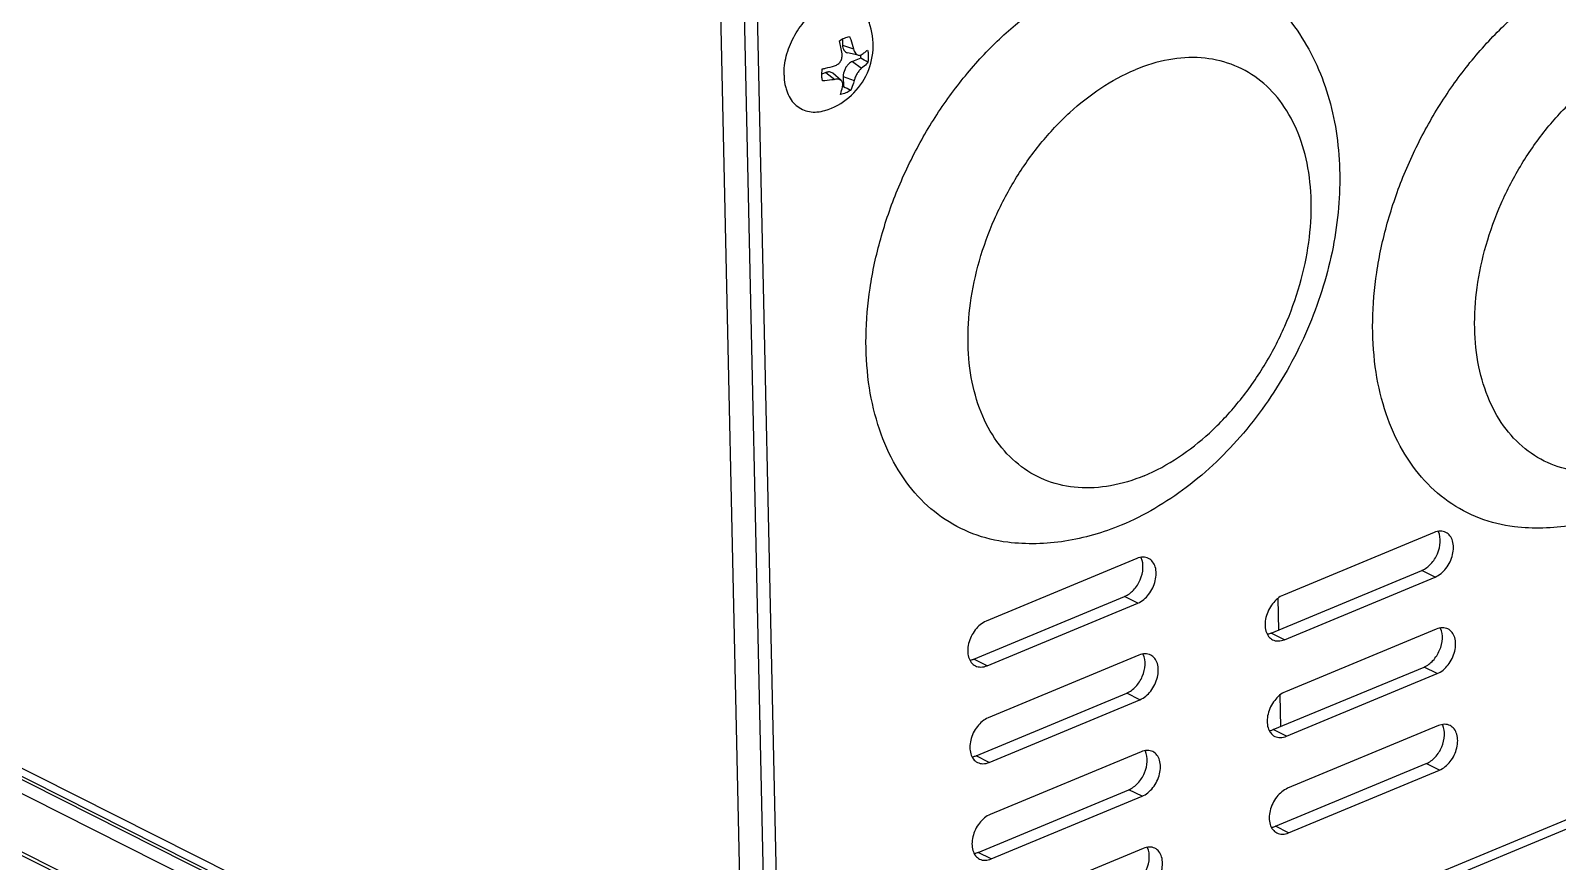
# Model space of a CAD drawing. Header units: millimetres. Extents: x -1493 to -686, y 1310 to 1867.
# Drawn here: x -797.4 to -742.5, y 1693.4 to 1723.3 of the extents above; entities that cross this region are included whole.
import ezdxf

# ---------------------------------------------------------------- set-up
doc = ezdxf.new("R2010")
doc.units = ezdxf.units.MM
doc.layers.get('0').update_dxf_attribs({"linetype": 'CONTINUOUS'})

msp = doc.modelspace()

# ---------------------------------------------------------------- linework, layer by layer
at = {"color": 7, "linetype": 'Continuous'}
for p, q in [((-772.635, 1727.134), (-771.687, 1683.765)), ((-771.78, 1727.017), (-770.836, 1683.861)), ((-771.306, 1726.778), (-770.363, 1683.622)), ((-771.094, 1683.052), (-851.349, 1723.472)), ((-851.195, 1723.703), (-771.685, 1683.658)), ((-768.184, 1722.951), (-768.179, 1722.734)), ((-768.179, 1722.734), (-767.784, 1722.596)), ((-767.613, 1722.367), (-767.996, 1722.456)), ((-767.526, 1722.267), (-767.824, 1722.143)), ((-767.824, 1722.143), (-767.494, 1721.899)), ((-768.783, 1721.745), (-768.923, 1721.686)), ((-768.783, 1721.745), (-768.452, 1721.501)), ((-768.227, 1721.461), (-768.53, 1721.719)), ((-768.154, 1721.601), (-767.759, 1721.463)), ((-768.154, 1721.601), (-768.147, 1721.248)), ((-841.782, 1718.548), (-770.72, 1682.758)), ((-842.016, 1718.166), (-770.954, 1682.376)), ((-841.969, 1716.045), (-770.907, 1680.255)), ((-841.878, 1715.871), (-770.816, 1680.081)), ((-746.907, 1705.222), (-752.327, 1702.97)), ((-757.597, 1704.285), (-763.017, 1702.033)), ((-752.766, 1701.607), (-747.346, 1703.858)), ((-746.872, 1703.619), (-747.346, 1703.858)), ((-752.292, 1701.368), (-746.872, 1703.619)), ((-763.456, 1700.67), (-758.036, 1702.921)), ((-762.982, 1700.431), (-757.562, 1702.682)), ((-757.562, 1702.682), (-758.036, 1702.921)), ((-752.531, 1702.847), (-752.508, 1701.714)), ((-752.292, 1701.368), (-752.766, 1701.607)), ((-746.831, 1701.75), (-752.251, 1699.499)), ((-762.982, 1700.431), (-763.456, 1700.67)), ((-757.521, 1700.813), (-762.941, 1698.562)), ((-752.69, 1698.135), (-747.27, 1700.386)), ((-746.796, 1700.148), (-747.27, 1700.386)), ((-752.216, 1697.896), (-746.796, 1700.148)), ((-763.38, 1697.198), (-757.96, 1699.449)), ((-757.486, 1699.211), (-757.96, 1699.449)), ((-752.459, 1699.373), (-752.436, 1698.241)), ((-766.062, 1684.977), (-732.639, 1698.86)), ((-762.906, 1696.959), (-757.486, 1699.211)), ((-766.26, 1684.551), (-732.836, 1698.433)), ((-746.755, 1698.278), (-752.175, 1696.027)), ((-752.216, 1697.896), (-752.69, 1698.135)), ((-762.906, 1696.959), (-763.38, 1697.198)), ((-757.445, 1697.341), (-762.865, 1695.09)), ((-752.614, 1694.663), (-747.194, 1696.915)), ((-752.14, 1694.425), (-746.72, 1696.676)), ((-746.72, 1696.676), (-747.194, 1696.915)), ((-763.304, 1693.726), (-757.884, 1695.978)), ((-757.41, 1695.739), (-757.884, 1695.978)), ((-762.83, 1693.488), (-757.41, 1695.739)), ((-752.14, 1694.425), (-752.614, 1694.663)), ((-757.369, 1693.87), (-762.789, 1691.618)), ((-762.83, 1693.488), (-763.304, 1693.726))]:
    msp.add_line(p, q, dxfattribs=at)
for centre, radius, start, end in [((-769.516, 1722.719), 2.438, 286.8289, 19.7073), ((-773.267, 1721.608), 5.135, 9.1498, 14.3979), ((-768.731, 1722.416), 1.214, 352.9306, 358.3172), ((-798.43, 1668.305), 62.185, 59.92743, 60.20019), ((-768.683, 1722.096), 1.004, 299.8125, 302.2868), ((-744.611, 1767.097), 51.537, 242.8269, 243.1569), ((-747.268, 1704.998), 0.571, 25.2556, 27.7151), ((-757.958, 1704.061), 0.571, 25.2556, 27.7151), ((-747.192, 1701.526), 0.571, 25.2556, 27.7151), ((-757.882, 1700.589), 0.571, 25.2556, 27.7151), ((-747.116, 1698.055), 0.571, 25.2556, 27.7151), ((-757.806, 1697.118), 0.571, 25.2556, 27.7151), ((-757.73, 1693.646), 0.571, 25.2556, 27.7151)]:
    msp.add_arc(centre, radius, start, end, dxfattribs=at)
for points, knots in [([(-744.021, 1705.428), (-744.448, 1705.48), (-745.288, 1705.682), (-746.435, 1706.294), (-747.411, 1707.187), (-748.186, 1708.328), (-748.742, 1709.68), (-749.068, 1711.203), (-749.155, 1712.855), (-749.005, 1714.59), (-748.621, 1716.359), (-748.014, 1718.113), (-747.203, 1719.804), (-746.21, 1721.383), (-745.061, 1722.806), (-743.415, 1724.397), (-741.978, 1725.324), (-740.975, 1725.741)], [0, 0, 0, 0, 0.049798, 0.098917, 0.149006, 0.201516, 0.257458, 0.317319, 0.38109, 0.448356, 0.518393, 0.590256, 0.662871, 0.73511, 0.805873, 0.874161, 1, 1, 1, 1]), ([(-762.239, 1704.868), (-762.666, 1704.919), (-763.506, 1705.122), (-764.653, 1705.733), (-765.63, 1706.626), (-766.405, 1707.767), (-766.961, 1709.119), (-767.286, 1710.643), (-767.374, 1712.294), (-767.223, 1714.029), (-766.839, 1715.798), (-766.233, 1717.552), (-765.422, 1719.243), (-764.428, 1720.822), (-763.28, 1722.246), (-761.633, 1723.836), (-760.197, 1724.763), (-759.193, 1725.18)], [0, 0, 0, 0, 0.049798, 0.098917, 0.149006, 0.201516, 0.257458, 0.317319, 0.38109, 0.448356, 0.518393, 0.590256, 0.662871, 0.73511, 0.805873, 0.874161, 1, 1, 1, 1]), ([(-770.283, 1721.652), (-770.288, 1721.881), (-770.241, 1722.234), (-770.095, 1722.684), (-769.892, 1723.126), (-769.615, 1723.525), (-769.28, 1723.851), (-769.014, 1724.047), (-768.739, 1724.189), (-768.46, 1724.275), (-768.188, 1724.3), (-767.93, 1724.262), (-767.695, 1724.163), (-767.493, 1724.004), (-767.33, 1723.793), (-767.253, 1723.628), (-767.221, 1723.541)], [0, 0, 0, 0, 0.137979, 0.210802, 0.284594, 0.429947, 0.499478, 0.56557, 0.627648, 0.68556, 0.739684, 0.79099, 0.840979, 0.89143, 0.944021, 1, 1, 1, 1]), ([(-752.538, 1724.13), (-752.246, 1723.822), (-751.715, 1723.149), (-751.094, 1722.014), (-750.648, 1720.778), (-750.282, 1719.011), (-750.261, 1716.665), (-750.861, 1713.851), (-752.022, 1711.16), (-753.671, 1708.753), (-755.717, 1706.781), (-757.327, 1705.828), (-758.161, 1705.482)], [0, 0, 0, 0, 0.057223, 0.115068, 0.173837, 0.233814, 0.35781, 0.487126, 0.619334, 0.750818, 0.878255, 1, 1, 1, 1]), ([(-768.293, 1722.885), (-768.236, 1722.925), (-768.118, 1722.991), (-767.988, 1723.029), (-767.924, 1723.038)], [0, 0, 0, 0, 0.521927, 1, 1, 1, 1]), ([(-767.924, 1723.038), (-767.91, 1723.002), (-767.856, 1722.857), (-767.811, 1722.709), (-767.784, 1722.596)], [0, 0, 0, 0, 0.252939, 1, 1, 1, 1]), ([(-768.463, 1721.989), (-768.42, 1722.002), (-768.336, 1722.044), (-768.243, 1722.15), (-768.192, 1722.283), (-768.19, 1722.379), (-768.197, 1722.425)], [0, 0, 0, 0, 0.242307, 0.493465, 0.748451, 1, 1, 1, 1]), ([(-768.179, 1722.734), (-768.178, 1722.701), (-768.17, 1722.636), (-768.133, 1722.55), (-768.074, 1722.486), (-768.022, 1722.462), (-767.996, 1722.456)], [0, 0, 0, 0, 0.28419, 0.539945, 0.773579, 1, 1, 1, 1]), ([(-767.784, 1722.596), (-767.777, 1722.568), (-767.76, 1722.514), (-767.722, 1722.444), (-767.673, 1722.392), (-767.633, 1722.372), (-767.613, 1722.367)], [0, 0, 0, 0, 0.295901, 0.563178, 0.79632, 1, 1, 1, 1]), ([(-767.613, 1722.367), (-767.595, 1722.363), (-767.556, 1722.362), (-767.521, 1722.377), (-767.505, 1722.387)], [0, 0, 0, 0, 0.488928, 1, 1, 1, 1]), ([(-767.505, 1722.387), (-767.463, 1722.414), (-767.384, 1722.466), (-767.311, 1722.525), (-767.279, 1722.556)], [0, 0, 0, 0, 0.527587, 1, 1, 1, 1]), ([(-767.279, 1722.556), (-767.275, 1722.539), (-767.261, 1722.47), (-767.254, 1722.399), (-767.253, 1722.346)], [0, 0, 0, 0, 0.242384, 1, 1, 1, 1]), ([(-767.253, 1722.346), (-767.253, 1722.327), (-767.253, 1722.252), (-767.26, 1722.176), (-767.269, 1722.119)], [0, 0, 0, 0, 0.244008, 1, 1, 1, 1]), ([(-739.119, 1707.819), (-739.506, 1707.658), (-740.287, 1707.418), (-741.474, 1707.341), (-742.586, 1707.572), (-743.568, 1708.107), (-744.374, 1708.919), (-744.972, 1709.966), (-745.347, 1711.203), (-745.488, 1712.582), (-745.394, 1714.054), (-745.069, 1715.563), (-744.527, 1717.055), (-743.787, 1718.473), (-742.877, 1719.766), (-741.526, 1721.211), (-740.302, 1722.051), (-739.438, 1722.409)], [0, 0, 0, 0, 0.057933, 0.111683, 0.162559, 0.212556, 0.263903, 0.318474, 0.377399, 0.440991, 0.50886, 0.580085, 0.653392, 0.727301, 0.800279, 0.870878, 1, 1, 1, 1]), ([(-768.922, 1721.653), (-768.923, 1721.671), (-768.923, 1721.747), (-768.915, 1721.823), (-768.907, 1721.879)], [0, 0, 0, 0, 0.244008, 1, 1, 1, 1]), ([(-768.907, 1721.879), (-768.869, 1721.887), (-768.72, 1721.92), (-768.572, 1721.958), (-768.463, 1721.989)], [0, 0, 0, 0, 0.254738, 1, 1, 1, 1]), ([(-767.824, 1722.143), (-767.872, 1722.123), (-767.951, 1722.069), (-768.042, 1721.964), (-768.126, 1721.815), (-768.156, 1721.685), (-768.154, 1721.601)], [0, 0, 0, 0, 0.231678, 0.423241, 0.621518, 1, 1, 1, 1]), ([(-767.494, 1721.899), (-767.524, 1721.876), (-767.583, 1721.816), (-767.659, 1721.709), (-767.721, 1721.589), (-767.75, 1721.505), (-767.759, 1721.463)], [0, 0, 0, 0, 0.220813, 0.483548, 0.755114, 1, 1, 1, 1]), ([(-767.269, 1722.119), (-767.285, 1722.099), (-767.352, 1722.019), (-767.431, 1721.947), (-767.494, 1721.899)], [0, 0, 0, 0, 0.239707, 1, 1, 1, 1]), ([(-757.337, 1707.258), (-757.725, 1707.097), (-758.505, 1706.857), (-759.693, 1706.78), (-760.804, 1707.011), (-761.787, 1707.546), (-762.593, 1708.358), (-763.191, 1709.405), (-763.565, 1710.642), (-763.706, 1712.021), (-763.612, 1713.493), (-763.288, 1715.002), (-762.746, 1716.494), (-762.006, 1717.912), (-761.095, 1719.205), (-759.745, 1720.65), (-758.52, 1721.49), (-757.656, 1721.849)], [0, 0, 0, 0, 0.057933, 0.111683, 0.162559, 0.212556, 0.263903, 0.318474, 0.377399, 0.440991, 0.50886, 0.580085, 0.653392, 0.727301, 0.800279, 0.870878, 1, 1, 1, 1]), ([(-757.337, 1707.258), (-756.473, 1707.617), (-755.249, 1708.457), (-753.898, 1709.901), (-752.988, 1711.194), (-752.248, 1712.613), (-751.706, 1714.104), (-751.381, 1715.614), (-751.287, 1717.085), (-751.429, 1718.465), (-751.803, 1719.701), (-752.401, 1720.749), (-753.207, 1721.561), (-754.19, 1722.096), (-755.301, 1722.327), (-756.489, 1722.25), (-757.269, 1722.01), (-757.656, 1721.849)], [0, 0, 0, 0, 0.129122, 0.199721, 0.272699, 0.346608, 0.419915, 0.49114, 0.559009, 0.622601, 0.681526, 0.736097, 0.787444, 0.837441, 0.888317, 0.942067, 1, 1, 1, 1]), ([(-770.283, 1721.652), (-770.28, 1721.541), (-770.264, 1721.376), (-770.214, 1721.167), (-770.149, 1720.978), (-770.038, 1720.765), (-769.854, 1720.558), (-769.629, 1720.411), (-769.371, 1720.33), (-769.091, 1720.32), (-768.904, 1720.357), (-768.81, 1720.385)], [0, 0, 0, 0, 0.145154, 0.214061, 0.280473, 0.40614, 0.524327, 0.638541, 0.753197, 0.872602, 1, 1, 1, 1]), ([(-768.897, 1721.443), (-768.901, 1721.459), (-768.915, 1721.529), (-768.921, 1721.599), (-768.922, 1721.653)], [0, 0, 0, 0, 0.242384, 1, 1, 1, 1]), ([(-768.452, 1721.501), (-768.488, 1721.494), (-768.635, 1721.467), (-768.784, 1721.451), (-768.897, 1721.443)], [0, 0, 0, 0, 0.244689, 1, 1, 1, 1]), ([(-768.53, 1721.719), (-768.546, 1721.732), (-768.583, 1721.755), (-768.646, 1721.771), (-768.715, 1721.768), (-768.76, 1721.754), (-768.783, 1721.745)], [0, 0, 0, 0, 0.236286, 0.475121, 0.727283, 1, 1, 1, 1]), ([(-768.227, 1721.461), (-768.24, 1721.472), (-768.272, 1721.491), (-768.327, 1721.507), (-768.388, 1721.51), (-768.431, 1721.505), (-768.452, 1721.501)], [0, 0, 0, 0, 0.220361, 0.458783, 0.718947, 1, 1, 1, 1]), ([(-768.251, 1720.96), (-768.243, 1720.985), (-768.209, 1721.094), (-768.186, 1721.206), (-768.173, 1721.292)], [0, 0, 0, 0, 0.236233, 1, 1, 1, 1]), ([(-768.173, 1721.292), (-768.168, 1721.323), (-768.169, 1721.373), (-768.196, 1721.429), (-768.216, 1721.452), (-768.227, 1721.461)], [0, 0, 0, 0, 0.517398, 0.759014, 1, 1, 1, 1]), ([(-767.759, 1721.463), (-767.767, 1721.432), (-767.798, 1721.313), (-767.842, 1721.196), (-767.882, 1721.113)], [0, 0, 0, 0, 0.257193, 1, 1, 1, 1]), ([(-767.882, 1721.113), (-767.94, 1721.074), (-768.058, 1721.007), (-768.188, 1720.969), (-768.251, 1720.96)], [0, 0, 0, 0, 0.521927, 1, 1, 1, 1]), ([(-739.942, 1706.043), (-740.589, 1705.774), (-741.607, 1705.477), (-742.992, 1705.354), (-743.681, 1705.387), (-744.021, 1705.428)], [0, 0, 0, 0, 0.505127, 0.753536, 1, 1, 1, 1]), ([(-758.161, 1705.482), (-758.808, 1705.213), (-759.825, 1704.917), (-761.211, 1704.793), (-761.9, 1704.827), (-762.239, 1704.868)], [0, 0, 0, 0, 0.505127, 0.753536, 1, 1, 1, 1]), ([(-747.346, 1703.858), (-747.224, 1703.909), (-746.995, 1704.084), (-746.766, 1704.446), (-746.661, 1704.853), (-746.698, 1705.13), (-746.751, 1705.242)], [0, 0, 0, 0, 0.241884, 0.510764, 0.773278, 1, 1, 1, 1]), ([(-746.485, 1705.224), (-746.546, 1705.255), (-746.693, 1705.286), (-746.837, 1705.251), (-746.907, 1705.222)], [0, 0, 0, 0, 0.47389, 1, 1, 1, 1]), ([(-746.872, 1703.619), (-746.718, 1703.683), (-746.442, 1703.924), (-746.247, 1704.327), (-746.201, 1704.674), (-746.23, 1704.911), (-746.323, 1705.106), (-746.428, 1705.196), (-746.485, 1705.224)], [0, 0, 0, 0, 0.25702, 0.539207, 0.673246, 0.794621, 0.902071, 1, 1, 1, 1]), ([(-758.036, 1702.921), (-757.914, 1702.972), (-757.685, 1703.147), (-757.456, 1703.509), (-757.351, 1703.916), (-757.389, 1704.193), (-757.441, 1704.305)], [0, 0, 0, 0, 0.241884, 0.510764, 0.773278, 1, 1, 1, 1]), ([(-757.175, 1704.287), (-757.236, 1704.318), (-757.383, 1704.349), (-757.527, 1704.314), (-757.597, 1704.285)], [0, 0, 0, 0, 0.47389, 1, 1, 1, 1]), ([(-757.562, 1702.682), (-757.408, 1702.746), (-757.132, 1702.987), (-756.938, 1703.39), (-756.891, 1703.737), (-756.92, 1703.974), (-757.013, 1704.169), (-757.118, 1704.259), (-757.175, 1704.287)], [0, 0, 0, 0, 0.25702, 0.539207, 0.673246, 0.794621, 0.902071, 1, 1, 1, 1]), ([(-752.327, 1702.97), (-752.481, 1702.907), (-752.757, 1702.666), (-752.951, 1702.263), (-752.998, 1701.915), (-752.969, 1701.679), (-752.876, 1701.484), (-752.771, 1701.394), (-752.714, 1701.365)], [0, 0, 0, 0, 0.25702, 0.539207, 0.673246, 0.794621, 0.902071, 1, 1, 1, 1]), ([(-763.017, 1702.033), (-763.171, 1701.97), (-763.447, 1701.729), (-763.642, 1701.326), (-763.688, 1700.978), (-763.659, 1700.742), (-763.566, 1700.547), (-763.461, 1700.457), (-763.404, 1700.428)], [0, 0, 0, 0, 0.25702, 0.539207, 0.673246, 0.794621, 0.902071, 1, 1, 1, 1]), ([(-752.91, 1701.565), (-752.898, 1701.567), (-752.848, 1701.577), (-752.801, 1701.592), (-752.766, 1701.607)], [0, 0, 0, 0, 0.242797, 1, 1, 1, 1]), ([(-747.27, 1700.386), (-747.148, 1700.437), (-746.919, 1700.613), (-746.69, 1700.975), (-746.585, 1701.382), (-746.623, 1701.658), (-746.675, 1701.77)], [0, 0, 0, 0, 0.241884, 0.510764, 0.773278, 1, 1, 1, 1]), ([(-746.409, 1701.753), (-746.47, 1701.783), (-746.617, 1701.815), (-746.761, 1701.779), (-746.831, 1701.75)], [0, 0, 0, 0, 0.47389, 1, 1, 1, 1]), ([(-746.796, 1700.148), (-746.642, 1700.212), (-746.366, 1700.452), (-746.172, 1700.855), (-746.125, 1701.203), (-746.154, 1701.439), (-746.247, 1701.634), (-746.352, 1701.724), (-746.409, 1701.753)], [0, 0, 0, 0, 0.25702, 0.539207, 0.673246, 0.794621, 0.902071, 1, 1, 1, 1]), ([(-752.714, 1701.365), (-752.653, 1701.335), (-752.506, 1701.304), (-752.362, 1701.339), (-752.292, 1701.368)], [0, 0, 0, 0, 0.47389, 1, 1, 1, 1]), ([(-763.6, 1700.628), (-763.588, 1700.63), (-763.539, 1700.64), (-763.491, 1700.655), (-763.456, 1700.67)], [0, 0, 0, 0, 0.242797, 1, 1, 1, 1]), ([(-763.404, 1700.428), (-763.343, 1700.398), (-763.196, 1700.367), (-763.052, 1700.402), (-762.982, 1700.431)], [0, 0, 0, 0, 0.47389, 1, 1, 1, 1]), ([(-757.96, 1699.449), (-757.838, 1699.5), (-757.609, 1699.676), (-757.38, 1700.038), (-757.275, 1700.445), (-757.313, 1700.721), (-757.365, 1700.833)], [0, 0, 0, 0, 0.241884, 0.510764, 0.773278, 1, 1, 1, 1]), ([(-757.099, 1700.816), (-757.16, 1700.846), (-757.307, 1700.878), (-757.451, 1700.842), (-757.521, 1700.813)], [0, 0, 0, 0, 0.47389, 1, 1, 1, 1]), ([(-757.486, 1699.211), (-757.332, 1699.274), (-757.056, 1699.515), (-756.862, 1699.918), (-756.815, 1700.266), (-756.844, 1700.502), (-756.937, 1700.697), (-757.042, 1700.787), (-757.099, 1700.816)], [0, 0, 0, 0, 0.25702, 0.539207, 0.673246, 0.794621, 0.902071, 1, 1, 1, 1]), ([(-752.251, 1699.499), (-752.405, 1699.435), (-752.681, 1699.194), (-752.875, 1698.792), (-752.922, 1698.444), (-752.893, 1698.207), (-752.8, 1698.012), (-752.695, 1697.922), (-752.638, 1697.894)], [0, 0, 0, 0, 0.25702, 0.539207, 0.673246, 0.794621, 0.902071, 1, 1, 1, 1]), ([(-762.941, 1698.562), (-763.095, 1698.498), (-763.371, 1698.257), (-763.566, 1697.854), (-763.612, 1697.507), (-763.583, 1697.27), (-763.49, 1697.075), (-763.385, 1696.985), (-763.329, 1696.957)], [0, 0, 0, 0, 0.25702, 0.539207, 0.673246, 0.794621, 0.902071, 1, 1, 1, 1]), ([(-747.194, 1696.915), (-747.072, 1696.965), (-746.843, 1697.141), (-746.614, 1697.503), (-746.509, 1697.91), (-746.547, 1698.187), (-746.599, 1698.298)], [0, 0, 0, 0, 0.241884, 0.510764, 0.773278, 1, 1, 1, 1]), ([(-746.333, 1698.281), (-746.394, 1698.312), (-746.541, 1698.343), (-746.685, 1698.307), (-746.755, 1698.278)], [0, 0, 0, 0, 0.47389, 1, 1, 1, 1]), ([(-746.72, 1696.676), (-746.566, 1696.74), (-746.29, 1696.98), (-746.096, 1697.383), (-746.049, 1697.731), (-746.078, 1697.967), (-746.171, 1698.163), (-746.276, 1698.252), (-746.333, 1698.281)], [0, 0, 0, 0, 0.25702, 0.539207, 0.673246, 0.794621, 0.902071, 1, 1, 1, 1]), ([(-752.834, 1698.094), (-752.822, 1698.096), (-752.773, 1698.105), (-752.725, 1698.121), (-752.69, 1698.135)], [0, 0, 0, 0, 0.242797, 1, 1, 1, 1]), ([(-752.638, 1697.894), (-752.577, 1697.863), (-752.43, 1697.832), (-752.286, 1697.867), (-752.216, 1697.896)], [0, 0, 0, 0, 0.47389, 1, 1, 1, 1]), ([(-763.524, 1697.157), (-763.512, 1697.159), (-763.463, 1697.168), (-763.415, 1697.183), (-763.38, 1697.198)], [0, 0, 0, 0, 0.242797, 1, 1, 1, 1]), ([(-757.884, 1695.978), (-757.762, 1696.028), (-757.533, 1696.204), (-757.304, 1696.566), (-757.199, 1696.973), (-757.237, 1697.25), (-757.29, 1697.361)], [0, 0, 0, 0, 0.241884, 0.510764, 0.773278, 1, 1, 1, 1]), ([(-757.023, 1697.344), (-757.084, 1697.375), (-757.231, 1697.406), (-757.375, 1697.37), (-757.445, 1697.341)], [0, 0, 0, 0, 0.47389, 1, 1, 1, 1]), ([(-757.41, 1695.739), (-757.257, 1695.803), (-756.98, 1696.043), (-756.786, 1696.446), (-756.739, 1696.794), (-756.768, 1697.03), (-756.861, 1697.226), (-756.966, 1697.315), (-757.023, 1697.344)], [0, 0, 0, 0, 0.25702, 0.539207, 0.673246, 0.794621, 0.902071, 1, 1, 1, 1]), ([(-763.329, 1696.957), (-763.268, 1696.926), (-763.12, 1696.895), (-762.976, 1696.93), (-762.906, 1696.959)], [0, 0, 0, 0, 0.47389, 1, 1, 1, 1]), ([(-752.175, 1696.027), (-752.329, 1695.963), (-752.605, 1695.723), (-752.8, 1695.32), (-752.846, 1694.972), (-752.817, 1694.736), (-752.724, 1694.54), (-752.619, 1694.451), (-752.562, 1694.422)], [0, 0, 0, 0, 0.25702, 0.539207, 0.673246, 0.794621, 0.902071, 1, 1, 1, 1]), ([(-762.865, 1695.09), (-763.019, 1695.026), (-763.295, 1694.786), (-763.49, 1694.383), (-763.536, 1694.035), (-763.507, 1693.799), (-763.414, 1693.603), (-763.309, 1693.514), (-763.253, 1693.485)], [0, 0, 0, 0, 0.25702, 0.539207, 0.673246, 0.794621, 0.902071, 1, 1, 1, 1]), ([(-752.758, 1694.622), (-752.746, 1694.624), (-752.697, 1694.633), (-752.649, 1694.649), (-752.614, 1694.663)], [0, 0, 0, 0, 0.242797, 1, 1, 1, 1]), ([(-752.562, 1694.422), (-752.501, 1694.391), (-752.354, 1694.36), (-752.21, 1694.396), (-752.14, 1694.425)], [0, 0, 0, 0, 0.47389, 1, 1, 1, 1]), ([(-757.808, 1692.506), (-757.686, 1692.556), (-757.458, 1692.732), (-757.228, 1693.094), (-757.124, 1693.501), (-757.161, 1693.778), (-757.214, 1693.89)], [0, 0, 0, 0, 0.241884, 0.510764, 0.773278, 1, 1, 1, 1]), ([(-756.947, 1693.872), (-757.008, 1693.903), (-757.155, 1693.934), (-757.299, 1693.899), (-757.369, 1693.87)], [0, 0, 0, 0, 0.47389, 1, 1, 1, 1]), ([(-757.334, 1692.267), (-757.181, 1692.331), (-756.904, 1692.572), (-756.71, 1692.975), (-756.663, 1693.322), (-756.693, 1693.559), (-756.785, 1693.754), (-756.89, 1693.844), (-756.947, 1693.872)], [0, 0, 0, 0, 0.25702, 0.539207, 0.673246, 0.794621, 0.902071, 1, 1, 1, 1]), ([(-763.448, 1693.685), (-763.436, 1693.687), (-763.387, 1693.696), (-763.339, 1693.712), (-763.304, 1693.726)], [0, 0, 0, 0, 0.242797, 1, 1, 1, 1]), ([(-763.253, 1693.485), (-763.192, 1693.454), (-763.044, 1693.423), (-762.9, 1693.459), (-762.83, 1693.488)], [0, 0, 0, 0, 0.47389, 1, 1, 1, 1])]:
    msp.add_open_spline(points, degree=3, knots=knots, dxfattribs=at)

doc.saveas('drawing.dxf')
